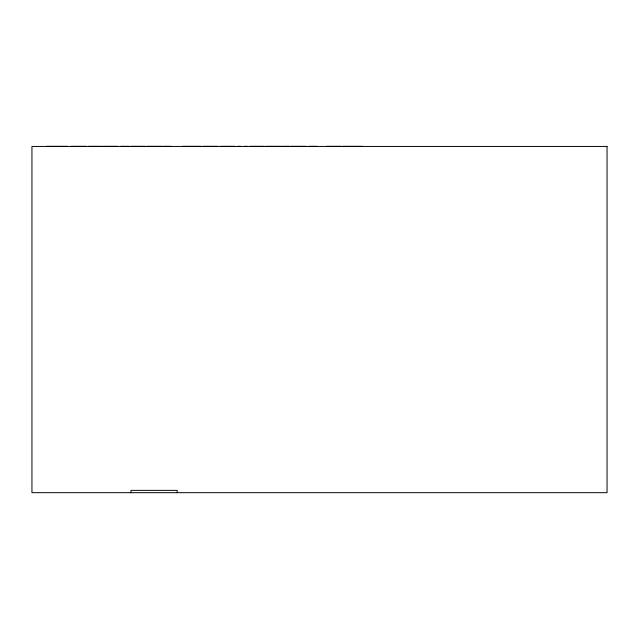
<?xml version="1.0" encoding="UTF-8"?>
<svg xmlns="http://www.w3.org/2000/svg" width="639" height="639" viewBox="0 0 639 639"><rect width="100%" height="100%" fill="white"/><g stroke="black" fill="none" stroke-linecap="round" stroke-linejoin="round"><path stroke-width="0.96" d="M46.623 146.323L67.582 146.323M70.985 146.323L86.065 146.323M88.629 146.323L101.841 146.323M103.031 146.323L117.592 146.323M120.955 146.323L128.711 146.323M130.827 146.323L144.861 146.323M146.898 146.323L161.755 146.323M163.32 146.323L170.733 146.323M182.594 146.323L200.758 146.323M203.002 146.323L217.556 146.323M220.639 146.323L234.673 146.323M237.876 146.323L240.56 146.323M244.577 146.323L247.301 146.323M250.264 146.323L263.907 146.323M265.848 146.323L280.92 146.323M281.919 146.323L289.331 146.323M290.929 146.323L305.785 146.323M309.044 146.323L316.8 146.323M326.577 146.323L341.314 146.323M343.199 146.323L362.401 146.323M177.211 492.677L177.211 490.369L131.003 490.369L131.003 492.677M607.05 146.443L31.95 146.443L31.95 492.677L607.05 492.677L607.05 146.443"/></g></svg>
